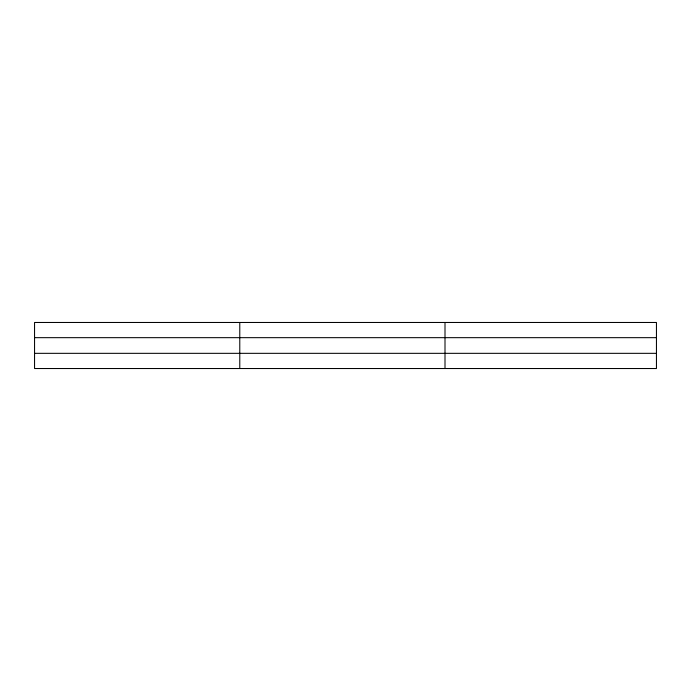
<?xml version="1.0" encoding="UTF-8"?>
<svg xmlns="http://www.w3.org/2000/svg" width="691" height="691" viewBox="0 0 691 691"><rect width="100%" height="100%" fill="white"/><g stroke="black" fill="none" stroke-linecap="round" stroke-linejoin="round"><path stroke-width="1.04" d="M239.777 322.472L239.777 368.528M445.004 322.472L445.004 368.528M656.45 353.334L656.45 368.528L34.55 368.528L34.55 322.472L656.45 322.472L656.45 353.334L34.55 353.334M34.55 337.666L656.45 337.666"/></g></svg>
